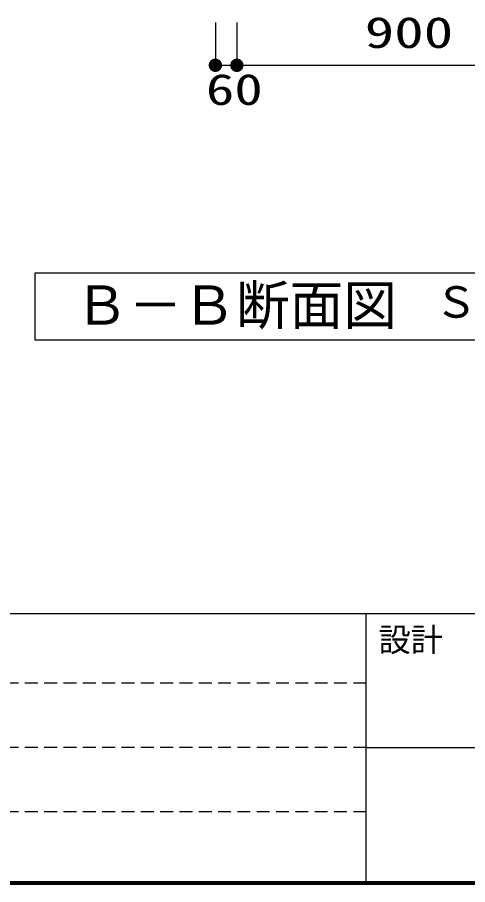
# Model space of a CAD drawing. Units: millimetres, scale not verified. Extents: x -9604 to 7714, y -6452 to 5625.
# Drawn here: x -1430 to -171, y -5960 to -3535 of the extents above; entities that cross this region are included whole.
import ezdxf
from ezdxf.enums import TextEntityAlignment as Align

# ---------------------------------------------------------------- set-up
doc = ezdxf.new("R2010")
doc.units = ezdxf.units.MM
doc.header["$LTSCALE"] = 30
doc.linetypes.add('DASHED1', pattern=[1.8, 1.2, -0.6])
for name, color, linetype, lineweight in [('0-1_KIKI', 3, 'Continuous', 25), ('0-6_SUNPO', 7, 'Continuous', 25), ('0-7_07', 7, 'Continuous', 25)]:
    doc.layers.add(name, color=color, linetype=linetype, lineweight=lineweight)
doc.styles.add('MS Gothic', font='')
doc.styles.add('ＭＳ ゴシック', font='')
doc.styles.get('MS Gothic').set_extended_font_data('MS Gothic')
doc.styles.get('ＭＳ ゴシック').set_extended_font_data('MS Gothic')

msp = doc.modelspace()

# ---------------------------------------------------------------- linework, layer by layer
at = {"layer": '0-1_KIKI'}
msp.add_lwpolyline([(648.64, -4436.4), (648.64, -4250.09), (-1380.69, -4250.09), (-1380.69, -4436.4)], close=True, dxfattribs=at)
at = {"layer": '0-6_SUNPO', "color": 4}
for p, q in [((-876.03, -3549.15), (-876.03, -3669.15)), ((-816.03, -3549.15), (-816.03, -3669.15)), ((-816.03, -3549.15), (-816.03, -3669.15)), ((-876.03, -3669.15), (-816.03, -3669.15)), ((-816.03, -3669.15), (83.97, -3669.15))]:
    msp.add_line(p, q, dxfattribs=at)
at = {"layer": '0-6_SUNPO'}
for points in [[(-891.62, -3658.73), (-876.03, -3669.15), (-893.35, -3661.97)], [(-889.29, -3655.89), (-876.03, -3669.15), (-891.62, -3658.73)], [(-886.44, -3653.56), (-876.03, -3669.15), (-889.29, -3655.89)], [(-883.2, -3651.83), (-876.03, -3669.15), (-886.44, -3653.56)], [(-879.69, -3650.76), (-876.03, -3669.15), (-883.2, -3651.83)], [(-876.03, -3650.4), (-876.03, -3669.15), (-879.69, -3650.76)], [(-872.37, -3650.76), (-876.03, -3669.15), (-876.03, -3650.4)], [(-868.85, -3651.83), (-876.03, -3669.15), (-872.37, -3650.76)], [(-865.61, -3653.56), (-876.03, -3669.15), (-868.85, -3651.83)], [(-862.77, -3655.89), (-876.03, -3669.15), (-865.61, -3653.56)], [(-860.44, -3658.73), (-876.03, -3669.15), (-862.77, -3655.89)], [(-858.7, -3661.97), (-876.03, -3669.15), (-860.44, -3658.73)], [(-831.62, -3658.73), (-816.03, -3669.15), (-833.35, -3661.97)], [(-831.62, -3658.73), (-816.03, -3669.15), (-833.35, -3661.97)], [(-829.29, -3655.89), (-816.03, -3669.15), (-831.62, -3658.73)], [(-829.29, -3655.89), (-816.03, -3669.15), (-831.62, -3658.73)], [(-826.44, -3653.56), (-816.03, -3669.15), (-829.29, -3655.89)], [(-826.44, -3653.56), (-816.03, -3669.15), (-829.29, -3655.89)], [(-823.2, -3651.83), (-816.03, -3669.15), (-826.44, -3653.56)], [(-823.2, -3651.83), (-816.03, -3669.15), (-826.44, -3653.56)], [(-819.69, -3650.76), (-816.03, -3669.15), (-823.2, -3651.83)], [(-819.69, -3650.76), (-816.03, -3669.15), (-823.2, -3651.83)], [(-816.03, -3650.4), (-816.03, -3669.15), (-819.69, -3650.76)], [(-816.03, -3650.4), (-816.03, -3669.15), (-819.69, -3650.76)], [(-812.37, -3650.76), (-816.03, -3669.15), (-816.03, -3650.4)], [(-812.37, -3650.76), (-816.03, -3669.15), (-816.03, -3650.4)], [(-808.85, -3651.83), (-816.03, -3669.15), (-812.37, -3650.76)], [(-808.85, -3651.83), (-816.03, -3669.15), (-812.37, -3650.76)], [(-805.61, -3653.56), (-816.03, -3669.15), (-808.85, -3651.83)], [(-805.61, -3653.56), (-816.03, -3669.15), (-808.85, -3651.83)], [(-802.77, -3655.89), (-816.03, -3669.15), (-805.61, -3653.56)], [(-802.77, -3655.89), (-816.03, -3669.15), (-805.61, -3653.56)], [(-800.44, -3658.73), (-816.03, -3669.15), (-802.77, -3655.89)], [(-800.44, -3658.73), (-816.03, -3669.15), (-802.77, -3655.89)], [(-798.7, -3661.97), (-816.03, -3669.15), (-800.44, -3658.73)], [(-798.7, -3661.97), (-816.03, -3669.15), (-800.44, -3658.73)], [(-894.42, -3665.49), (-876.03, -3669.15), (-894.78, -3669.15)], [(-894.78, -3669.15), (-876.03, -3669.15), (-894.42, -3672.81)], [(-893.35, -3661.97), (-876.03, -3669.15), (-894.42, -3665.49)], [(-894.42, -3672.81), (-876.03, -3669.15), (-893.35, -3676.33)], [(-893.35, -3676.33), (-876.03, -3669.15), (-891.62, -3679.57)], [(-891.62, -3679.57), (-876.03, -3669.15), (-889.29, -3682.41)], [(-889.29, -3682.41), (-876.03, -3669.15), (-886.44, -3684.74)], [(-886.44, -3684.74), (-876.03, -3669.15), (-883.2, -3686.47)], [(-883.2, -3686.47), (-876.03, -3669.15), (-879.69, -3687.54)], [(-879.69, -3687.54), (-876.03, -3669.15), (-876.03, -3687.9)], [(-857.64, -3665.49), (-876.03, -3669.15), (-858.7, -3661.97)], [(-857.28, -3669.15), (-876.03, -3669.15), (-857.64, -3665.49)], [(-876.03, -3687.9), (-876.03, -3669.15), (-872.37, -3687.54)], [(-872.37, -3687.54), (-876.03, -3669.15), (-868.85, -3686.47)], [(-868.85, -3686.47), (-876.03, -3669.15), (-865.61, -3684.74)], [(-865.61, -3684.74), (-876.03, -3669.15), (-862.77, -3682.41)], [(-862.77, -3682.41), (-876.03, -3669.15), (-860.44, -3679.57)], [(-860.44, -3679.57), (-876.03, -3669.15), (-858.7, -3676.33)], [(-858.7, -3676.33), (-876.03, -3669.15), (-857.64, -3672.81)], [(-857.64, -3672.81), (-876.03, -3669.15), (-857.28, -3669.15)], [(-834.42, -3665.49), (-816.03, -3669.15), (-834.78, -3669.15)], [(-834.42, -3665.49), (-816.03, -3669.15), (-834.78, -3669.15)], [(-834.78, -3669.15), (-816.03, -3669.15), (-834.42, -3672.81)], [(-834.78, -3669.15), (-816.03, -3669.15), (-834.42, -3672.81)], [(-833.35, -3661.97), (-816.03, -3669.15), (-834.42, -3665.49)], [(-833.35, -3661.97), (-816.03, -3669.15), (-834.42, -3665.49)], [(-834.42, -3672.81), (-816.03, -3669.15), (-833.35, -3676.33)], [(-834.42, -3672.81), (-816.03, -3669.15), (-833.35, -3676.33)], [(-833.35, -3676.33), (-816.03, -3669.15), (-831.62, -3679.57)], [(-833.35, -3676.33), (-816.03, -3669.15), (-831.62, -3679.57)], [(-831.62, -3679.57), (-816.03, -3669.15), (-829.29, -3682.41)], [(-831.62, -3679.57), (-816.03, -3669.15), (-829.29, -3682.41)], [(-829.29, -3682.41), (-816.03, -3669.15), (-826.44, -3684.74)], [(-829.29, -3682.41), (-816.03, -3669.15), (-826.44, -3684.74)], [(-826.44, -3684.74), (-816.03, -3669.15), (-823.2, -3686.47)], [(-826.44, -3684.74), (-816.03, -3669.15), (-823.2, -3686.47)], [(-823.2, -3686.47), (-816.03, -3669.15), (-819.69, -3687.54)], [(-823.2, -3686.47), (-816.03, -3669.15), (-819.69, -3687.54)], [(-819.69, -3687.54), (-816.03, -3669.15), (-816.03, -3687.9)], [(-819.69, -3687.54), (-816.03, -3669.15), (-816.03, -3687.9)], [(-797.64, -3665.49), (-816.03, -3669.15), (-798.7, -3661.97)], [(-797.64, -3665.49), (-816.03, -3669.15), (-798.7, -3661.97)], [(-797.28, -3669.15), (-816.03, -3669.15), (-797.64, -3665.49)], [(-797.28, -3669.15), (-816.03, -3669.15), (-797.64, -3665.49)], [(-816.03, -3687.9), (-816.03, -3669.15), (-812.37, -3687.54)], [(-812.37, -3687.54), (-816.03, -3669.15), (-808.85, -3686.47)], [(-808.85, -3686.47), (-816.03, -3669.15), (-805.61, -3684.74)], [(-805.61, -3684.74), (-816.03, -3669.15), (-802.77, -3682.41)], [(-802.77, -3682.41), (-816.03, -3669.15), (-800.44, -3679.57)], [(-800.44, -3679.57), (-816.03, -3669.15), (-798.7, -3676.33)], [(-798.7, -3676.33), (-816.03, -3669.15), (-797.64, -3672.81)], [(-797.64, -3672.81), (-816.03, -3669.15), (-797.28, -3669.15)], [(-816.03, -3687.9), (-816.03, -3669.15), (-812.37, -3687.54)], [(-812.37, -3687.54), (-816.03, -3669.15), (-808.85, -3686.47)], [(-808.85, -3686.47), (-816.03, -3669.15), (-805.61, -3684.74)], [(-805.61, -3684.74), (-816.03, -3669.15), (-802.77, -3682.41)], [(-802.77, -3682.41), (-816.03, -3669.15), (-800.44, -3679.57)], [(-800.44, -3679.57), (-816.03, -3669.15), (-798.7, -3676.33)], [(-798.7, -3676.33), (-816.03, -3669.15), (-797.64, -3672.81)], [(-797.64, -3672.81), (-816.03, -3669.15), (-797.28, -3669.15)]]:
    msp.add_solid(points, dxfattribs=at)
at = {"layer": '0-7_07'}
for p, q in [((-8464.38, -5201.12), (7705.62, -5201.12)), ((-454.39, -5951.12), (-454.39, -5201.12)), ((-454.39, -5576.12), (7705.61, -5576.12)), ((7714.02, -5959.52), (-8472.78, -5959.52)), ((7713.42, -5958.92), (-8472.18, -5958.92)), ((7712.82, -5958.32), (-8471.58, -5958.32)), ((7712.22, -5957.72), (-8470.98, -5957.72)), ((7711.62, -5957.12), (-8470.38, -5957.12)), ((7711.02, -5956.52), (-8469.78, -5956.52)), ((7710.42, -5955.92), (-8469.18, -5955.92)), ((7709.82, -5955.32), (-8468.58, -5955.32)), ((7709.22, -5954.72), (-8467.98, -5954.72)), ((7708.62, -5954.12), (-8467.38, -5954.12)), ((7708.02, -5953.52), (-8466.78, -5953.52)), ((7707.42, -5952.92), (-8466.18, -5952.92)), ((7706.82, -5952.32), (-8465.58, -5952.32)), ((7706.22, -5951.72), (-8464.98, -5951.72)), ((-8464.38, -5951.12), (7705.62, -5951.12))]:
    msp.add_line(p, q, dxfattribs=at)
at = {"layer": '0-7_07', "linetype": 'DASHED1'}
for p, q in [((-454.38, -5396.12), (-8464.38, -5396.12)), ((-454.38, -5576.12), (-8464.38, -5576.12)), ((-454.38, -5756.12), (-8464.38, -5756.12))]:
    msp.add_line(p, q, dxfattribs=at)

# ---------------------------------------------------------------- texts
at = {"layer": '0-1_KIKI', "color": 4, "style": 'MS Gothic'}
for s, height, p in [('Ｂ－Ｂ断面図', 110, (-1268.7, -4427.41)), ('Ｓ＝１／３０', 87.98, (-263.61, -4401.03))]:
    msp.add_text(s, height=height, dxfattribs=at).set_placement(p, align=Align.BOTTOM_LEFT)
at = {"layer": '0-6_SUNPO', "color": 3, "style": 'ＭＳ ゴシック'}
for s, width, p in [('900', 1.4, (-458.6, -3646.65)), ('60', 1.35, (-902.6, -3805.83))]:
    msp.add_text(s, height=86.59, dxfattribs=dict(at, width=width)).set_placement(p, align=Align.BOTTOM_LEFT)
at = {"layer": '0-7_07', "style": 'MS Gothic'}
msp.add_text('設計', height=65.98, dxfattribs=at).set_placement((-420, -5327.81), align=Align.BOTTOM_LEFT)

doc.saveas('drawing.dxf')
